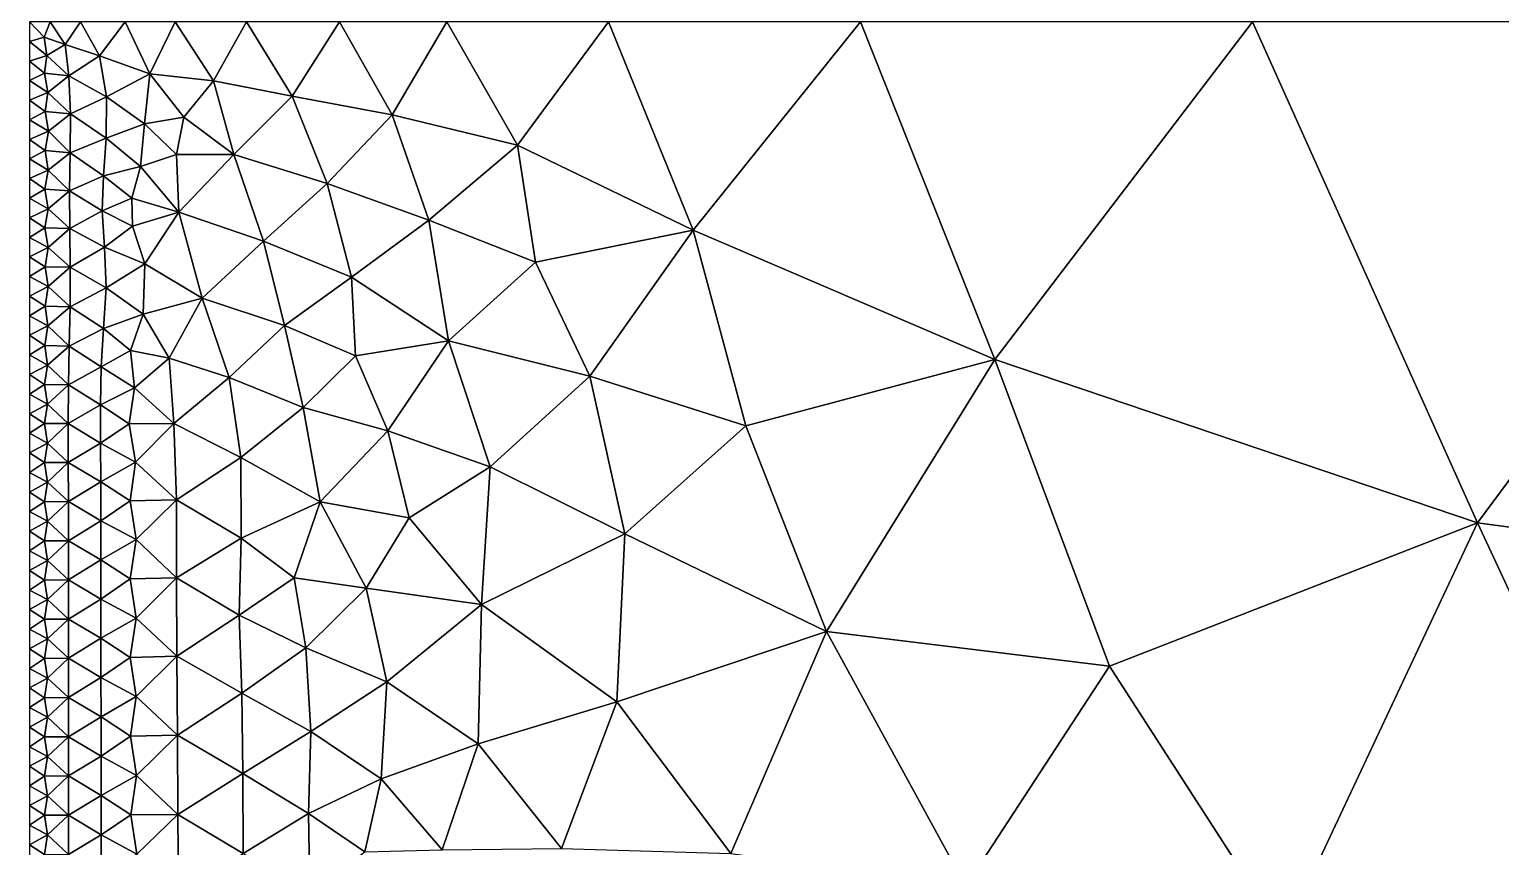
# Model space of a CAD drawing. Header units: metres. Extents: x 0 to 72, y -280 to 0.
# Drawn here: x 0.02 to 15.06, y -38.43 to -30.08 of the extents above; entities that cross this region are included whole.
import ezdxf

# ---------------------------------------------------------------- set-up
doc = ezdxf.new("R2010")
doc.units = ezdxf.units.M

msp = doc.modelspace()

# ---------------------------------------------------------------- linework, layer by layer
at = {"layer": 'layer', "color": 0}
for points in [[(0.02, -30), (0.02, -30.2002), (0.170722, -30.1551)], [(0.230948, -30), (0.02, -30), (0.170722, -30.1551)], [(0.383971, -30.2317), (0.230948, -30), (0.170722, -30.1551)], [(0.542234, -30), (0.230948, -30), (0.383971, -30.2317)], [(0.735539, -30.3456), (0.542234, -30), (0.383971, -30.2317)], [(0.999943, -30), (0.542234, -30), (0.735539, -30.3456)], [(1.25073, -30.5314), (0.999943, -30), (0.735539, -30.3456)], [(1.50839, -30), (0.999943, -30), (1.25073, -30.5314)], [(1.90301, -30.6016), (1.50839, -30), (1.25073, -30.5314)], [(2.23954, -30), (1.50839, -30), (1.90301, -30.6016)], [(2.70614, -30.7582), (2.23954, -30), (1.90301, -30.6016)], [(3.19057, -30), (2.23954, -30), (2.70614, -30.7582)], [(3.72724, -30.9483), (3.19057, -30), (2.70614, -30.7582)], [(4.28787, -30), (3.19057, -30), (3.72724, -30.9483)], [(5.00936, -31.259), (4.28787, -30), (3.72724, -30.9483)], [(5.93812, -30), (4.28787, -30), (5.00936, -31.259)], [(6.80447, -32.1284), (5.93812, -30), (5.00936, -31.259)], [(8.51569, -30), (5.93812, -30), (6.80447, -32.1284)], [(9.89001, -33.4505), (8.51569, -30), (6.80447, -32.1284)], [(12.5224, -30), (8.51569, -30), (9.89001, -33.4505)], [(14.8244, -35.1172), (12.5224, -30), (9.89001, -33.4505)], [(18.6226, -30), (12.5224, -30), (14.8244, -35.1172)], [(21.5162, -36.0106), (18.6226, -30), (14.8244, -35.1172)], [(0.170722, -30.1551), (0.02, -30.2002), (0.198692, -30.3435)], [(0.02, -30.2002), (0.02, -30.4003), (0.198692, -30.3435)], [(0.170722, -30.1551), (0.198692, -30.3435), (0.383971, -30.2317)], [(0.198692, -30.3435), (0.02, -30.4003), (0.174412, -30.5232)], [(0.198692, -30.3435), (0.174412, -30.5232), (0.422555, -30.5517)], [(0.383971, -30.2317), (0.198692, -30.3435), (0.422555, -30.5517)], [(0.735539, -30.3456), (0.383971, -30.2317), (0.422555, -30.5517)], [(0.809596, -30.7645), (0.735539, -30.3456), (0.422555, -30.5517)], [(1.25073, -30.5314), (0.735539, -30.3456), (0.809596, -30.7645)], [(0.02, -30.4003), (0.02, -30.6005), (0.174412, -30.5232)], [(0.174412, -30.5232), (0.02, -30.6005), (0.20989, -30.722)], [(0.174412, -30.5232), (0.20989, -30.722), (0.422555, -30.5517)], [(0.02, -30.6005), (0.02, -30.8006), (0.20989, -30.722)], [(0.422555, -30.5517), (0.20989, -30.722), (0.440452, -30.9413)], [(0.422555, -30.5517), (0.440452, -30.9413), (0.809596, -30.7645)], [(1.25073, -30.5314), (0.809596, -30.7645), (1.19475, -31.0433)], [(1.59958, -30.9725), (1.25073, -30.5314), (1.19475, -31.0433)], [(1.90301, -30.6016), (1.25073, -30.5314), (1.59958, -30.9725)], [(2.1097, -31.3561), (1.90301, -30.6016), (1.59958, -30.9725)], [(2.70614, -30.7582), (1.90301, -30.6016), (2.1097, -31.3561)], [(0.20989, -30.722), (0.02, -30.8006), (0.181026, -30.9161)], [(0.02, -30.8006), (0.02, -31.0008), (0.181026, -30.9161)], [(0.20989, -30.722), (0.181026, -30.9161), (0.440452, -30.9413)], [(0.809596, -30.7645), (0.440452, -30.9413), (0.804029, -31.1882)], [(1.19475, -31.0433), (0.809596, -30.7645), (0.804029, -31.1882)], [(3.06372, -31.6515), (2.70614, -30.7582), (2.1097, -31.3561)], [(3.72724, -30.9483), (2.70614, -30.7582), (3.06372, -31.6515)], [(0.181026, -30.9161), (0.02, -31.0008), (0.213482, -31.1182)], [(0.181026, -30.9161), (0.213482, -31.1182), (0.440452, -30.9413)], [(0.440452, -30.9413), (0.213482, -31.1182), (0.437653, -31.3379)], [(0.440452, -30.9413), (0.437653, -31.3379), (0.804029, -31.1882)], [(1.5238, -31.3552), (1.59958, -30.9725), (1.19475, -31.0433)], [(2.1097, -31.3561), (1.59958, -30.9725), (1.5238, -31.3552)], [(4.10348, -32.0268), (3.72724, -30.9483), (3.06372, -31.6515)], [(5.00936, -31.259), (3.72724, -30.9483), (4.10348, -32.0268)], [(0.02, -31.0008), (0.02, -31.201), (0.213482, -31.1182)], [(0.213482, -31.1182), (0.02, -31.201), (0.18076, -31.314)], [(0.213482, -31.1182), (0.18076, -31.314), (0.437653, -31.3379)], [(1.19475, -31.0433), (0.804029, -31.1882), (1.1569, -31.4782)], [(1.5238, -31.3552), (1.19475, -31.0433), (1.1569, -31.4782)], [(0.02, -31.201), (0.02, -31.4011), (0.18076, -31.314)], [(0.804029, -31.1882), (0.437653, -31.3379), (0.777598, -31.5748)], [(0.804029, -31.1882), (0.777598, -31.5748), (1.1569, -31.4782)], [(5.19446, -32.4566), (5.00936, -31.259), (4.10348, -32.0268)], [(6.80447, -32.1284), (5.00936, -31.259), (5.19446, -32.4566)], [(0.18076, -31.314), (0.02, -31.4011), (0.21139, -31.5146)], [(0.02, -31.4011), (0.02, -31.6013), (0.21139, -31.5146)], [(0.18076, -31.314), (0.21139, -31.5146), (0.437653, -31.3379)], [(0.437653, -31.3379), (0.21139, -31.5146), (0.430515, -31.7254)], [(0.437653, -31.3379), (0.430515, -31.7254), (0.777598, -31.5748)], [(1.5461, -31.9438), (1.5238, -31.3552), (1.1569, -31.4782)], [(2.1097, -31.3561), (1.5238, -31.3552), (1.5461, -31.9438)], [(2.41124, -32.2401), (2.1097, -31.3561), (1.5461, -31.9438)], [(3.06372, -31.6515), (2.1097, -31.3561), (2.41124, -32.2401)], [(0.21139, -31.5146), (0.02, -31.6013), (0.178582, -31.7098)], [(0.21139, -31.5146), (0.178582, -31.7098), (0.430515, -31.7254)], [(0.777598, -31.5748), (0.430515, -31.7254), (0.76232, -31.9312)], [(0.777598, -31.5748), (0.76232, -31.9312), (1.06527, -31.8006)], [(0.777598, -31.5748), (1.06527, -31.8006), (1.1569, -31.4782)], [(1.1569, -31.4782), (1.06527, -31.8006), (1.5461, -31.9438)], [(0.02, -31.6013), (0.02, -31.8014), (0.178582, -31.7098)], [(0.178582, -31.7098), (0.02, -31.8014), (0.21, -31.9087)], [(0.178582, -31.7098), (0.21, -31.9087), (0.430515, -31.7254)], [(0.430515, -31.7254), (0.21, -31.9087), (0.431535, -32.1107)], [(0.430515, -31.7254), (0.431535, -32.1107), (0.76232, -31.9312)], [(3.31303, -32.6081), (3.06372, -31.6515), (2.41124, -32.2401)], [(4.10348, -32.0268), (3.06372, -31.6515), (3.31303, -32.6081)], [(0.02, -31.8014), (0.02, -32.0016), (0.21, -31.9087)], [(1.06527, -31.8006), (0.76232, -31.9312), (1.07473, -32.0861)], [(1.06527, -31.8006), (1.07473, -32.0861), (1.5461, -31.9438)], [(0.21, -31.9087), (0.02, -32.0016), (0.178762, -32.1051)], [(0.02, -32.0016), (0.02, -32.2018), (0.178762, -32.1051)], [(0.21, -31.9087), (0.178762, -32.1051), (0.431535, -32.1107)], [(0.76232, -31.9312), (0.431535, -32.1107), (0.786049, -32.3021)], [(0.76232, -31.9312), (0.786049, -32.3021), (1.07473, -32.0861)], [(1.07473, -32.0861), (1.19866, -32.4729), (1.5461, -31.9438)], [(1.78694, -32.8225), (1.5461, -31.9438), (1.19866, -32.4729)], [(2.41124, -32.2401), (1.5461, -31.9438), (1.78694, -32.8225)], [(4.30489, -33.2598), (4.10348, -32.0268), (3.31303, -32.6081)], [(5.19446, -32.4566), (4.10348, -32.0268), (4.30489, -33.2598)], [(0.178762, -32.1051), (0.02, -32.2018), (0.211513, -32.3047)], [(0.178762, -32.1051), (0.211513, -32.3047), (0.431535, -32.1107)], [(0.431535, -32.1107), (0.211513, -32.3047), (0.437843, -32.5066)], [(0.431535, -32.1107), (0.437843, -32.5066), (0.786049, -32.3021)], [(1.07473, -32.0861), (0.786049, -32.3021), (1.19866, -32.4729)], [(6.80447, -32.1284), (5.19446, -32.4566), (5.7473, -33.6206)], [(7.34252, -34.1277), (6.80447, -32.1284), (5.7473, -33.6206)], [(9.89001, -33.4505), (6.80447, -32.1284), (7.34252, -34.1277)], [(0.02, -32.2018), (0.02, -32.4019), (0.211513, -32.3047)], [(0.211513, -32.3047), (0.02, -32.4019), (0.180462, -32.5037)], [(0.211513, -32.3047), (0.180462, -32.5037), (0.437843, -32.5066)], [(0.786049, -32.3021), (0.437843, -32.5066), (0.804023, -32.7166)], [(0.786049, -32.3021), (0.804023, -32.7166), (1.19866, -32.4729)], [(2.62764, -33.1006), (2.41124, -32.2401), (1.78694, -32.8225)], [(3.31303, -32.6081), (2.41124, -32.2401), (2.62764, -33.1006)], [(0.02, -32.4019), (0.02, -32.6021), (0.180462, -32.5037)], [(1.19866, -32.4729), (0.804023, -32.7166), (1.18119, -32.9858)], [(1.19866, -32.4729), (1.18119, -32.9858), (1.78694, -32.8225)], [(5.7473, -33.6206), (5.19446, -32.4566), (4.30489, -33.2598)], [(0.180462, -32.5037), (0.02, -32.6021), (0.212369, -32.705)], [(0.02, -32.6021), (0.02, -32.8022), (0.212369, -32.705)], [(0.180462, -32.5037), (0.212369, -32.705), (0.437843, -32.5066)], [(0.437843, -32.5066), (0.212369, -32.705), (0.435838, -32.9112)], [(0.437843, -32.5066), (0.435838, -32.9112), (0.804023, -32.7166)], [(3.35213, -33.4108), (3.31303, -32.6081), (2.62764, -33.1006)], [(4.30489, -33.2598), (3.31303, -32.6081), (3.35213, -33.4108)], [(0.212369, -32.705), (0.02, -32.8022), (0.179712, -32.9051)], [(0.212369, -32.705), (0.179712, -32.9051), (0.435838, -32.9112)], [(0.804023, -32.7166), (0.435838, -32.9112), (0.777501, -33.133)], [(0.804023, -32.7166), (0.777501, -33.133), (1.18119, -32.9858)], [(0.02, -32.8022), (0.02, -33.0024), (0.179712, -32.9051)], [(0.179712, -32.9051), (0.02, -33.0024), (0.20984, -33.1065)], [(0.179712, -32.9051), (0.20984, -33.1065), (0.435838, -32.9112)], [(0.435838, -32.9112), (0.20984, -33.1065), (0.426421, -33.3129)], [(0.435838, -32.9112), (0.426421, -33.3129), (0.777501, -33.133)], [(1.78694, -32.8225), (1.18119, -32.9858), (1.44952, -33.4352)], [(2.06287, -33.6338), (1.78694, -32.8225), (1.44952, -33.4352)], [(2.62764, -33.1006), (1.78694, -32.8225), (2.06287, -33.6338)], [(0.02, -33.0024), (0.02, -33.2026), (0.20984, -33.1065)], [(1.18119, -32.9858), (0.777501, -33.133), (1.05466, -33.359)], [(1.18119, -32.9858), (1.05466, -33.359), (1.44952, -33.4352)], [(0.20984, -33.1065), (0.02, -33.2026), (0.17666, -33.3059)], [(0.02, -33.2026), (0.02, -33.4027), (0.17666, -33.3059)], [(0.20984, -33.1065), (0.17666, -33.3059), (0.426421, -33.3129)], [(0.777501, -33.133), (0.426421, -33.3129), (0.754784, -33.5256)], [(0.777501, -33.133), (0.754784, -33.5256), (1.05466, -33.359)], [(2.81878, -33.9384), (2.62764, -33.1006), (2.06287, -33.6338)], [(3.35213, -33.4108), (2.62764, -33.1006), (2.81878, -33.9384)], [(0.17666, -33.3059), (0.02, -33.4027), (0.206289, -33.5063)], [(0.17666, -33.3059), (0.206289, -33.5063), (0.426421, -33.3129)], [(0.426421, -33.3129), (0.206289, -33.5063), (0.41962, -33.7095)], [(0.426421, -33.3129), (0.41962, -33.7095), (0.754784, -33.5256)], [(1.05466, -33.359), (0.754784, -33.5256), (1.09318, -33.7382)], [(1.05466, -33.359), (1.09318, -33.7382), (1.44952, -33.4352)], [(4.30489, -33.2598), (3.35213, -33.4108), (3.68499, -34.1795)], [(4.73136, -34.5461), (4.30489, -33.2598), (3.68499, -34.1795)], [(5.7473, -33.6206), (4.30489, -33.2598), (4.73136, -34.5461)], [(0.02, -33.4027), (0.02, -33.6029), (0.206289, -33.5063)], [(0.206289, -33.5063), (0.02, -33.6029), (0.174297, -33.705)], [(0.206289, -33.5063), (0.174297, -33.705), (0.41962, -33.7095)], [(0.754784, -33.5256), (0.41962, -33.7095), (0.747469, -33.9134)], [(0.754784, -33.5256), (0.747469, -33.9134), (1.09318, -33.7382)], [(1.44952, -33.4352), (1.09318, -33.7382), (1.49576, -34.1035)], [(1.44952, -33.4352), (1.49576, -34.1035), (2.06287, -33.6338)], [(3.68499, -34.1795), (3.35213, -33.4108), (2.81878, -33.9384)], [(9.89001, -33.4505), (7.34252, -34.1277), (8.16915, -36.2296)], [(11.0597, -36.583), (9.89001, -33.4505), (8.16915, -36.2296)], [(14.8244, -35.1172), (9.89001, -33.4505), (11.0597, -36.583)], [(0.02, -33.6029), (0.02, -33.803), (0.174297, -33.705)], [(2.06287, -33.6338), (1.49576, -34.1035), (2.17996, -34.4513)], [(2.81878, -33.9384), (2.06287, -33.6338), (2.17996, -34.4513)], [(6.10732, -35.2313), (5.7473, -33.6206), (4.73136, -34.5461)], [(7.34252, -34.1277), (5.7473, -33.6206), (6.10732, -35.2313)], [(0.174297, -33.705), (0.02, -33.803), (0.20432, -33.9048)], [(0.02, -33.803), (0.02, -34.0032), (0.20432, -33.9048)], [(0.174297, -33.705), (0.20432, -33.9048), (0.41962, -33.7095)], [(0.41962, -33.7095), (0.20432, -33.9048), (0.417398, -34.1051)], [(0.41962, -33.7095), (0.417398, -34.1051), (0.747469, -33.9134)], [(1.09318, -33.7382), (0.747469, -33.9134), (1.0408, -34.1084)], [(1.09318, -33.7382), (1.0408, -34.1084), (1.49576, -34.1035)], [(0.20432, -33.9048), (0.02, -34.0032), (0.173454, -34.1038)], [(0.20432, -33.9048), (0.173454, -34.1038), (0.417398, -34.1051)], [(0.747469, -33.9134), (0.417398, -34.1051), (0.747854, -34.3031)], [(0.747469, -33.9134), (0.747854, -34.3031), (1.0408, -34.1084)], [(2.99157, -34.9029), (2.81878, -33.9384), (2.17996, -34.4513)], [(3.68499, -34.1795), (2.81878, -33.9384), (2.99157, -34.9029)], [(0.02, -34.0032), (0.02, -34.2034), (0.173454, -34.1038)], [(0.173454, -34.1038), (0.02, -34.2034), (0.203846, -34.3034)], [(0.173454, -34.1038), (0.203846, -34.3034), (0.417398, -34.1051)], [(0.417398, -34.1051), (0.203846, -34.3034), (0.417429, -34.5021)], [(0.417398, -34.1051), (0.417429, -34.5021), (0.747854, -34.3031)], [(1.0408, -34.1084), (0.747854, -34.3031), (1.10317, -34.4969)], [(1.0408, -34.1084), (1.10317, -34.4969), (1.49576, -34.1035)], [(1.49576, -34.1035), (1.10317, -34.4969), (1.52239, -34.8824)], [(1.49576, -34.1035), (1.52239, -34.8824), (2.17996, -34.4513)], [(8.16915, -36.2296), (7.34252, -34.1277), (6.10732, -35.2313)], [(0.02, -34.2034), (0.02, -34.4035), (0.203846, -34.3034)], [(3.9011, -35.0665), (3.68499, -34.1795), (2.99157, -34.9029)], [(4.73136, -34.5461), (3.68499, -34.1795), (3.9011, -35.0665)], [(0.203846, -34.3034), (0.02, -34.4035), (0.17342, -34.503)], [(0.02, -34.4035), (0.02, -34.6037), (0.17342, -34.503)], [(0.203846, -34.3034), (0.17342, -34.503), (0.417429, -34.5021)], [(0.747854, -34.3031), (0.417429, -34.5021), (0.749502, -34.6982)], [(0.747854, -34.3031), (0.749502, -34.6982), (1.10317, -34.4969)], [(0.17342, -34.503), (0.02, -34.6037), (0.203946, -34.7027)], [(0.17342, -34.503), (0.203946, -34.7027), (0.417429, -34.5021)], [(0.417429, -34.5021), (0.203946, -34.7027), (0.41789, -34.9009)], [(0.417429, -34.5021), (0.41789, -34.9009), (0.749502, -34.6982)], [(1.10317, -34.4969), (0.749502, -34.6982), (1.04943, -34.8922)], [(1.10317, -34.4969), (1.04943, -34.8922), (1.52239, -34.8824)], [(2.17996, -34.4513), (1.52239, -34.8824), (2.18374, -35.2744)], [(2.17996, -34.4513), (2.18374, -35.2744), (2.99157, -34.9029)], [(4.64199, -35.9529), (4.73136, -34.5461), (3.9011, -35.0665)], [(6.10732, -35.2313), (4.73136, -34.5461), (4.64199, -35.9529)], [(0.02, -34.6037), (0.02, -34.8038), (0.203946, -34.7027)], [(0.203946, -34.7027), (0.02, -34.8038), (0.17355, -34.9028)], [(0.203946, -34.7027), (0.17355, -34.9028), (0.41789, -34.9009)], [(0.749502, -34.6982), (0.41789, -34.9009), (0.750799, -35.0965)], [(0.749502, -34.6982), (0.750799, -35.0965), (1.04943, -34.8922)], [(0.02, -34.8038), (0.02, -35.004), (0.17355, -34.9028)], [(1.04943, -34.8922), (1.10954, -35.2902), (1.52239, -34.8824)], [(1.52239, -34.8824), (1.10954, -35.2902), (1.52416, -35.6812)], [(1.52239, -34.8824), (1.52416, -35.6812), (2.18374, -35.2744)], [(0.17355, -34.9028), (0.02, -35.004), (0.204083, -35.1026)], [(0.02, -35.004), (0.02, -35.2042), (0.204083, -35.1026)], [(0.17355, -34.9028), (0.204083, -35.1026), (0.41789, -34.9009)], [(0.41789, -34.9009), (0.204083, -35.1026), (0.418141, -35.3008)], [(0.41789, -34.9009), (0.418141, -35.3008), (0.750799, -35.0965)], [(1.04943, -34.8922), (0.750799, -35.0965), (1.10954, -35.2902)], [(2.99157, -34.9029), (2.18374, -35.2744), (2.72504, -35.6798)], [(3.46163, -35.7871), (2.99157, -34.9029), (2.72504, -35.6798)], [(3.46163, -35.7871), (3.9011, -35.0665), (2.99157, -34.9029)], [(0.204083, -35.1026), (0.02, -35.2042), (0.173615, -35.303)], [(0.204083, -35.1026), (0.173615, -35.303), (0.418141, -35.3008)], [(0.750799, -35.0965), (0.418141, -35.3008), (0.751082, -35.4966)], [(0.750799, -35.0965), (0.751082, -35.4966), (1.10954, -35.2902)], [(4.64199, -35.9529), (3.9011, -35.0665), (3.46163, -35.7871)], [(14.8244, -35.1172), (11.0597, -36.583), (12.8383, -39.3368)], [(17.3247, -40.4804), (14.8244, -35.1172), (12.8383, -39.3368)], [(21.5162, -36.0106), (14.8244, -35.1172), (17.3247, -40.4804)], [(0.02, -35.2042), (0.02, -35.4043), (0.173615, -35.303)], [(0.173615, -35.303), (0.02, -35.4043), (0.204125, -35.5029)], [(0.173615, -35.303), (0.204125, -35.5029), (0.418141, -35.3008)], [(0.418141, -35.3008), (0.204125, -35.5029), (0.418159, -35.7012)], [(0.418141, -35.3008), (0.418159, -35.7012), (0.751082, -35.4966)], [(1.10954, -35.2902), (0.751082, -35.4966), (1.05066, -35.6917)], [(1.10954, -35.2902), (1.05066, -35.6917), (1.52416, -35.6812)], [(2.18374, -35.2744), (1.52416, -35.6812), (2.16417, -36.0603)], [(2.18374, -35.2744), (2.16417, -36.0603), (2.72504, -35.6798)], [(6.0255, -36.9476), (6.10732, -35.2313), (4.64199, -35.9529)], [(8.16915, -36.2296), (6.10732, -35.2313), (6.0255, -36.9476)], [(0.02, -35.4043), (0.02, -35.6045), (0.204125, -35.5029)], [(0.204125, -35.5029), (0.02, -35.6045), (0.173608, -35.7034)], [(0.02, -35.6045), (0.02, -35.8046), (0.173608, -35.7034)], [(0.204125, -35.5029), (0.173608, -35.7034), (0.418159, -35.7012)], [(0.751082, -35.4966), (0.418159, -35.7012), (0.751091, -35.8972)], [(0.751082, -35.4966), (0.751091, -35.8972), (1.05066, -35.6917)], [(0.173608, -35.7034), (0.02, -35.8046), (0.204114, -35.9033)], [(0.173608, -35.7034), (0.204114, -35.9033), (0.418159, -35.7012)], [(0.418159, -35.7012), (0.204114, -35.9033), (0.41814, -36.1017)], [(0.418159, -35.7012), (0.41814, -36.1017), (0.751091, -35.8972)], [(1.05066, -35.6917), (0.751091, -35.8972), (1.11002, -36.0911)], [(1.05066, -35.6917), (1.11002, -36.0911), (1.52416, -35.6812)], [(1.52416, -35.6812), (1.11002, -36.0911), (1.52606, -36.4813)], [(1.52416, -35.6812), (1.52606, -36.4813), (2.16417, -36.0603)], [(2.72504, -35.6798), (2.16417, -36.0603), (2.84673, -36.3944)], [(3.46163, -35.7871), (2.72504, -35.6798), (2.84673, -36.3944)], [(3.67211, -36.7445), (3.46163, -35.7871), (2.84673, -36.3944)], [(4.64199, -35.9529), (3.46163, -35.7871), (3.67211, -36.7445)], [(0.02, -35.8046), (0.02, -36.0048), (0.204114, -35.9033)], [(0.204114, -35.9033), (0.02, -36.0048), (0.173593, -36.1038)], [(0.204114, -35.9033), (0.173593, -36.1038), (0.41814, -36.1017)], [(0.751091, -35.8972), (0.41814, -36.1017), (0.751148, -36.2981)], [(0.751091, -35.8972), (0.751148, -36.2981), (1.11002, -36.0911)], [(0.02, -36.0048), (0.02, -36.205), (0.173593, -36.1038)], [(1.11002, -36.0911), (0.751148, -36.2981), (1.0511, -36.4936)], [(1.11002, -36.0911), (1.0511, -36.4936), (1.52606, -36.4813)], [(2.16417, -36.0603), (1.52606, -36.4813), (2.19149, -36.8586)], [(2.16417, -36.0603), (2.19149, -36.8586), (2.84673, -36.3944)], [(4.6063, -37.3767), (4.64199, -35.9529), (3.67211, -36.7445)], [(6.0255, -36.9476), (4.64199, -35.9529), (4.6063, -37.3767)], [(0.173593, -36.1038), (0.02, -36.205), (0.20412, -36.3038)], [(0.02, -36.205), (0.02, -36.4051), (0.20412, -36.3038)], [(0.173593, -36.1038), (0.20412, -36.3038), (0.41814, -36.1017)], [(0.41814, -36.1017), (0.20412, -36.3038), (0.418212, -36.5024)], [(0.41814, -36.1017), (0.418212, -36.5024), (0.751148, -36.2981)], [(7.19137, -38.4958), (8.16915, -36.2296), (6.0255, -36.9476)], [(9.59112, -38.8293), (8.16915, -36.2296), (7.19137, -38.4958)], [(11.0597, -36.583), (8.16915, -36.2296), (9.59112, -38.8293)], [(0.20412, -36.3038), (0.02, -36.4051), (0.173613, -36.5043)], [(0.20412, -36.3038), (0.173613, -36.5043), (0.418212, -36.5024)], [(0.751148, -36.2981), (0.418212, -36.5024), (0.751537, -36.6992)], [(0.751148, -36.2981), (0.751537, -36.6992), (1.0511, -36.4936)], [(2.84673, -36.3944), (2.19149, -36.8586), (2.89567, -37.2492)], [(2.84673, -36.3944), (2.89567, -37.2492), (3.67211, -36.7445)], [(0.02, -36.4051), (0.02, -36.6053), (0.173613, -36.5043)], [(0.173613, -36.5043), (0.02, -36.6053), (0.204172, -36.7043)], [(0.173613, -36.5043), (0.204172, -36.7043), (0.418212, -36.5024)], [(0.418212, -36.5024), (0.204172, -36.7043), (0.418397, -36.9031)], [(0.418212, -36.5024), (0.418397, -36.9031), (0.751537, -36.6992)], [(1.0511, -36.4936), (0.751537, -36.6992), (1.11187, -36.894)], [(1.0511, -36.4936), (1.11187, -36.894), (1.52606, -36.4813)], [(1.52606, -36.4813), (1.11187, -36.894), (1.53278, -37.2875)], [(1.52606, -36.4813), (1.53278, -37.2875), (2.19149, -36.8586)], [(0.02, -36.6053), (0.02, -36.8054), (0.204172, -36.7043)], [(12.8383, -39.3368), (11.0597, -36.583), (9.59112, -38.8293)], [(0.204172, -36.7043), (0.02, -36.8054), (0.173672, -36.9047)], [(0.02, -36.8054), (0.02, -37.0056), (0.173672, -36.9047)], [(0.204172, -36.7043), (0.173672, -36.9047), (0.418397, -36.9031)], [(0.751537, -36.6992), (0.418397, -36.9031), (0.752106, -37.1005)], [(0.751537, -36.6992), (0.752106, -37.1005), (1.11187, -36.894)], [(3.61709, -37.7324), (3.67211, -36.7445), (2.89567, -37.2492)], [(4.6063, -37.3767), (3.67211, -36.7445), (3.61709, -37.7324)], [(0.173672, -36.9047), (0.02, -37.0056), (0.204263, -37.1048)], [(0.173672, -36.9047), (0.204263, -37.1048), (0.418397, -36.9031)], [(0.418397, -36.9031), (0.204263, -37.1048), (0.418648, -37.3039)], [(0.418397, -36.9031), (0.418648, -37.3039), (0.752106, -37.1005)], [(1.11187, -36.894), (0.752106, -37.1005), (1.05343, -37.2975)], [(1.11187, -36.894), (1.05343, -37.2975), (1.53278, -37.2875)], [(2.19149, -36.8586), (1.53278, -37.2875), (2.20208, -37.6796)], [(2.19149, -36.8586), (2.20208, -37.6796), (2.89567, -37.2492)], [(5.45938, -38.4448), (6.0255, -36.9476), (4.6063, -37.3767)], [(7.19137, -38.4958), (6.0255, -36.9476), (5.45938, -38.4448)], [(0.02, -37.0056), (0.02, -37.2058), (0.204263, -37.1048)], [(0.204263, -37.1048), (0.02, -37.2058), (0.173753, -37.3052)], [(0.204263, -37.1048), (0.173753, -37.3052), (0.418648, -37.3039)], [(0.752106, -37.1005), (0.418648, -37.3039), (0.752782, -37.502)], [(0.752106, -37.1005), (0.752782, -37.502), (1.05343, -37.2975)], [(0.02, -37.2058), (0.02, -37.4059), (0.173753, -37.3052)], [(1.05343, -37.2975), (1.11465, -37.6989), (1.53278, -37.2875)], [(1.53278, -37.2875), (1.11465, -37.6989), (1.53727, -38.0971)], [(1.53278, -37.2875), (1.53727, -38.0971), (2.20208, -37.6796)], [(2.89567, -37.2492), (2.20208, -37.6796), (2.87126, -38.0877)], [(2.89567, -37.2492), (2.87126, -38.0877), (3.61709, -37.7324)], [(0.173753, -37.3052), (0.02, -37.4059), (0.204372, -37.5053)], [(0.02, -37.4059), (0.02, -37.6061), (0.204372, -37.5053)], [(0.173753, -37.3052), (0.204372, -37.5053), (0.418648, -37.3039)], [(0.418648, -37.3039), (0.204372, -37.5053), (0.418914, -37.7048)], [(0.418648, -37.3039), (0.418914, -37.7048), (0.752782, -37.502)], [(1.05343, -37.2975), (0.752782, -37.502), (1.11465, -37.6989)], [(4.24036, -38.4605), (4.6063, -37.3767), (3.61709, -37.7324)], [(5.45938, -38.4448), (4.6063, -37.3767), (4.24036, -38.4605)], [(0.204372, -37.5053), (0.02, -37.6061), (0.173841, -37.7057)], [(0.204372, -37.5053), (0.173841, -37.7057), (0.418914, -37.7048)], [(0.752782, -37.502), (0.418914, -37.7048), (0.753384, -37.9035)], [(0.752782, -37.502), (0.753384, -37.9035), (1.11465, -37.6989)], [(0.02, -37.6061), (0.02, -37.8062), (0.173841, -37.7057)], [(0.173841, -37.7057), (0.02, -37.8062), (0.204485, -37.9059)], [(0.173841, -37.7057), (0.204485, -37.9059), (0.418914, -37.7048)], [(0.418914, -37.7048), (0.204485, -37.9059), (0.419188, -38.1056)], [(0.418914, -37.7048), (0.419188, -38.1056), (0.753384, -37.9035)], [(1.11465, -37.6989), (0.753384, -37.9035), (1.0556, -38.1024)], [(1.11465, -37.6989), (1.0556, -38.1024), (1.53727, -38.0971)], [(2.20208, -37.6796), (1.53727, -38.0971), (2.20645, -38.4957)], [(2.20208, -37.6796), (2.20645, -38.4957), (2.87126, -38.0877)], [(3.61709, -37.7324), (2.87126, -38.0877), (3.44926, -38.4797)], [(4.24036, -38.4605), (3.61709, -37.7324), (3.44926, -38.4797)], [(0.02, -37.8062), (0.02, -38.0064), (0.204485, -37.9059)], [(0.204485, -37.9059), (0.02, -38.0064), (0.173931, -38.1062)], [(0.02, -38.0064), (0.02, -38.2066), (0.173931, -38.1062)], [(0.204485, -37.9059), (0.173931, -38.1062), (0.419188, -38.1056)], [(0.753384, -37.9035), (0.419188, -38.1056), (0.754065, -38.3051)], [(0.753384, -37.9035), (0.754065, -38.3051), (1.0556, -38.1024)], [(0.173931, -38.1062), (0.02, -38.2066), (0.204604, -38.3064)], [(0.173931, -38.1062), (0.204604, -38.3064), (0.419188, -38.1056)], [(0.419188, -38.1056), (0.204604, -38.3064), (0.419481, -38.5065)], [(0.419188, -38.1056), (0.419481, -38.5065), (0.754065, -38.3051)], [(1.0556, -38.1024), (0.754065, -38.3051), (1.11729, -38.5044)], [(1.0556, -38.1024), (1.11729, -38.5044), (1.53727, -38.0971)], [(1.53727, -38.0971), (1.11729, -38.5044), (1.5426, -38.9062)], [(1.53727, -38.0971), (1.5426, -38.9062), (2.20645, -38.4957)], [(2.87126, -38.0877), (2.20645, -38.4957), (2.88677, -38.8893)], [(2.87126, -38.0877), (2.88677, -38.8893), (3.44926, -38.4797)], [(0.02, -38.2066), (0.02, -38.4067), (0.204604, -38.3064)], [(0.204604, -38.3064), (0.02, -38.4067), (0.174028, -38.5067)], [(0.204604, -38.3064), (0.174028, -38.5067), (0.419481, -38.5065)], [(0.754065, -38.3051), (0.419481, -38.5065), (0.754757, -38.7065)], [(0.754065, -38.3051), (0.754757, -38.7065), (1.11729, -38.5044)], [(0.02, -38.4067), (0.02, -38.6069), (0.174028, -38.5067)]]:
    msp.add_3dface(points, dxfattribs=at)

doc.saveas('drawing.dxf')
